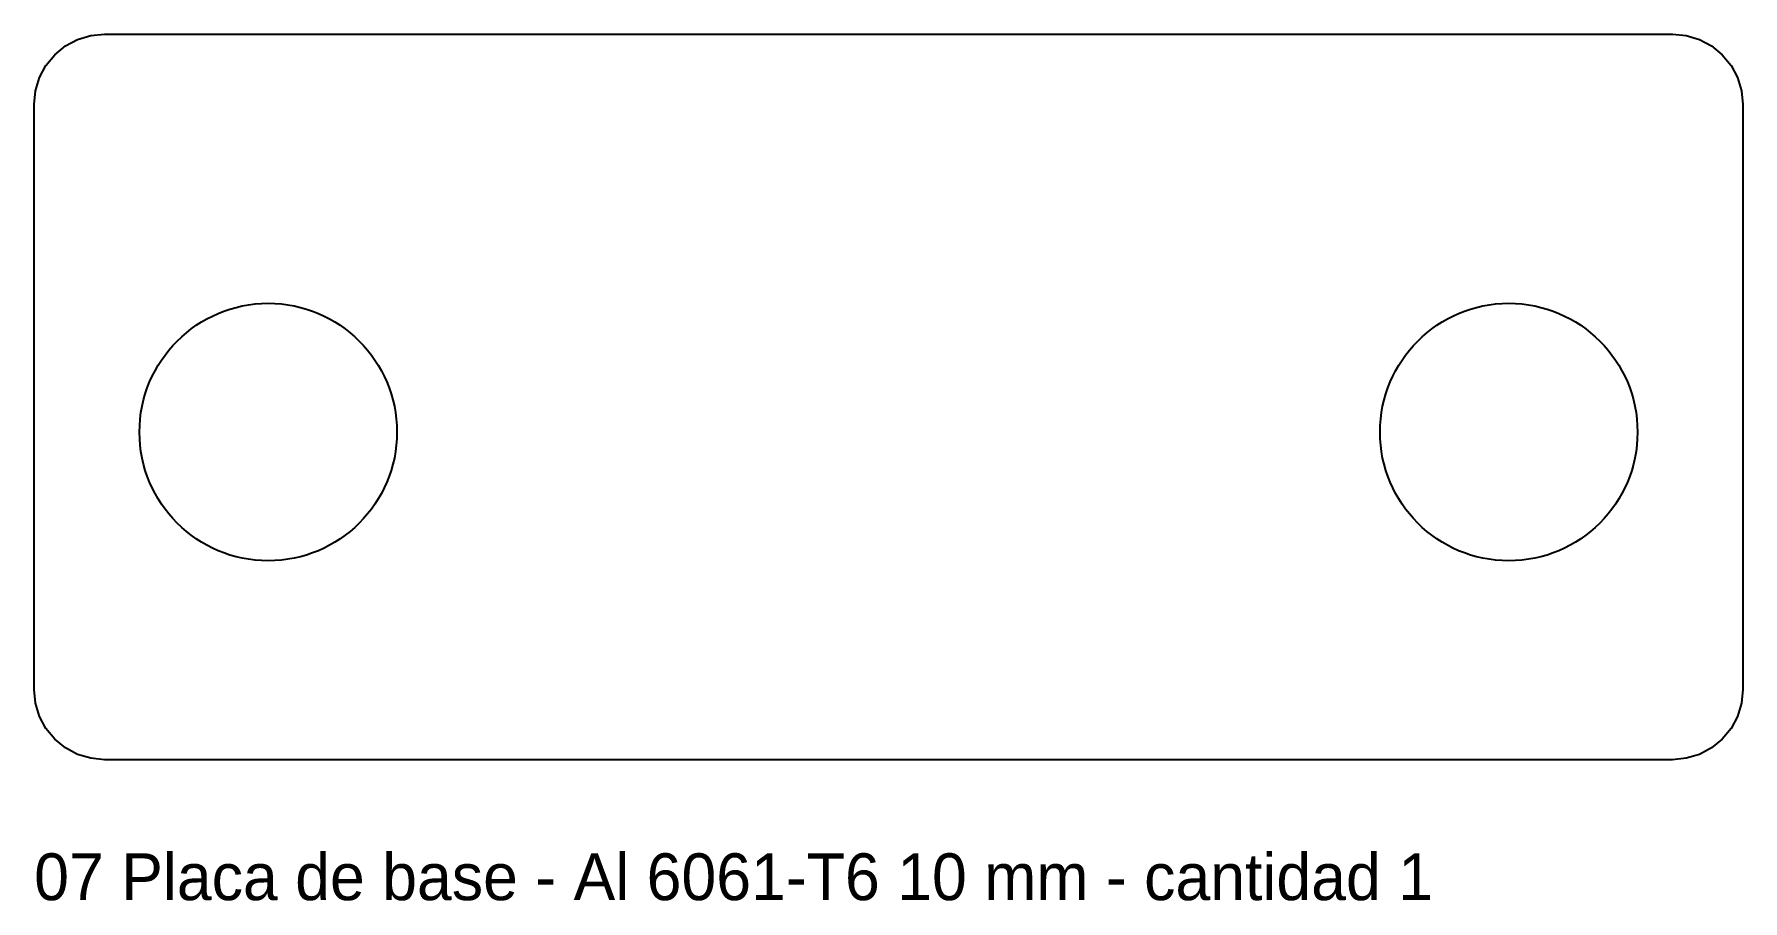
# Model space of a CAD drawing. Header units: millimetres. Extents: x -73 to 73, y -64 to 10.
import ezdxf

# ---------------------------------------------------------------- set-up
doc = ezdxf.new("R2010")
doc.units = ezdxf.units.MM
doc.layers.add('CORTE', color=1, linetype='Continuous')
doc.layers.add('NOTAS', color=3, linetype='Continuous')

msp = doc.modelspace()

# ---------------------------------------------------------------- linework, layer by layer
at = {"layer": 'CORTE'}
msp.add_lwpolyline([(73, -46), (72.88, -47.17), (72.54, -48.3), (71.99, -49.33), (71.24, -50.24), (70.33, -50.99), (69.3, -51.54), (68.17, -51.88), (67, -52), (-67, -52), (-68.17, -51.88), (-69.3, -51.54), (-70.33, -50.99), (-71.24, -50.24), (-71.99, -49.33), (-72.54, -48.3), (-72.88, -47.17), (-73, -46), (-73, 4), (-72.88, 5.17), (-72.54, 6.3), (-71.99, 7.33), (-71.24, 8.24), (-70.33, 8.99), (-69.3, 9.54), (-68.17, 9.88), (-67, 10), (67, 10), (68.17, 9.88), (69.3, 9.54), (70.33, 8.99), (71.24, 8.24), (71.99, 7.33), (72.54, 6.3), (72.88, 5.17), (73, 4), (73, -46)], close=True, dxfattribs=at)
for centre in [(-53, -24), (53, -24)]:
    msp.add_circle(centre, 11, dxfattribs=at)

# ---------------------------------------------------------------- texts
at = {"layer": 'NOTAS'}
msp.add_text('07 Placa de base - Al 6061-T6 10 mm - cantidad 1', height=4, dxfattribs=at).set_placement((-73, -64))

doc.saveas('drawing.dxf')
